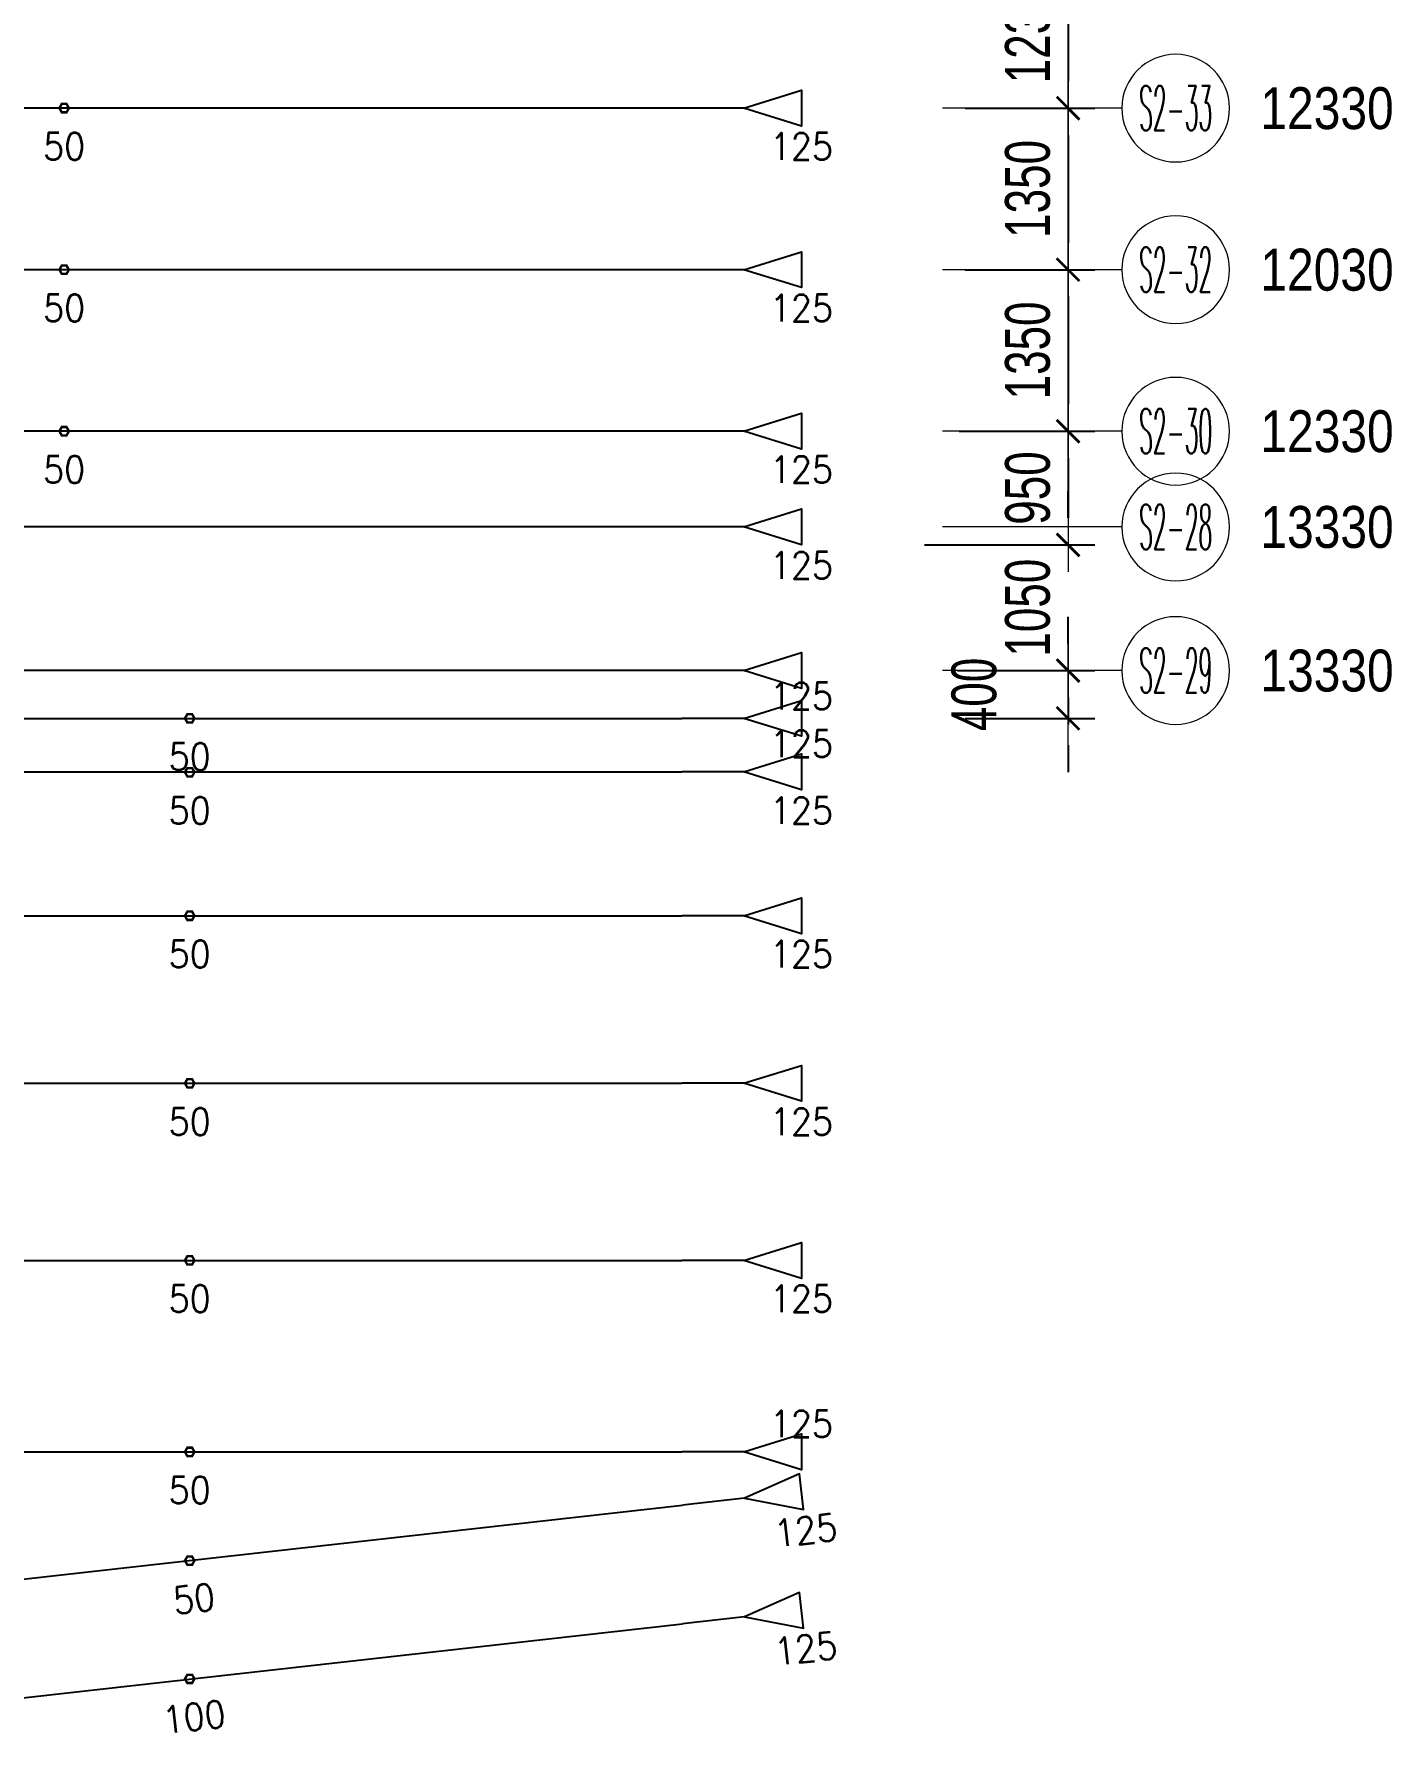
# Model space of a CAD drawing. Header units: millimetres. Extents: x 139404 to 589785, y -24714 to 48110.
# Drawn here: x 438065 to 449417, y 9147 to 23467 of the extents above; entities that cross this region are included whole.
import ezdxf
from ezdxf.enums import TextEntityAlignment as Align

# ---------------------------------------------------------------- set-up
doc = ezdxf.new("R2010")
doc.units = ezdxf.units.MM
doc.layers.get('0').update_dxf_attribs({"lineweight": 20})
doc.layers.get('Defpoints').update_dxf_attribs({"color": 151, "lineweight": 9})
doc.layers.add('ARES_TAG', color=3, linetype='Continuous')
doc.layers.add('NDC_S_TENDON', color=10, linetype='Continuous')
doc.layers.add('Current_plane_Column', color=7, linetype='Continuous', true_color=0x4b00ff)
doc.layers.add('NDC_LCAP', color=87, linetype='Continuous', plot=False)
for name, color, linetype, lineweight in [('NDC_S-TENDON', 6, 'Continuous', 35), ('NDC_S_ANNO', 7, 'Continuous', 20), ('NDC_S_DIM', 1, 'Continuous', 15), ('NDC_S_SYMBOL', 1, 'Continuous', 15)]:
    doc.layers.add(name, color=color, linetype=linetype, lineweight=lineweight)
doc.styles.add('ARES_BIGTEXT', font='VHARIALN.TTF')
doc.styles.add('ARES_ROMANS_0.36', font='romans.shx', dxfattribs={"width": 0.36, "bigfont": 'vns.shx'})
doc.styles.add('NDC_DIM', font='', dxfattribs={"width": 0.75})
doc.styles.get("Standard").update_dxf_attribs({"font": 'arial.ttf'})
doc.styles.get('NDC_DIM').set_extended_font_data('Dotum')
doc.dimstyles.new('NDC_dim_150', dxfattribs={"dimscale": 150, "dimtxt": 2.5, "dimasz": 1.5, "dimexe": 1.5, "dimexo": 2.5, "dimgap": 1, "dimtad": 1, "dimdec": 0, "dimzin": 0, "dimdsep": 46, "dimtxsty": 'NDC_DIM', "dimblk": 'DIMMARK', "dimcen": 0.09, "dimdle": 1.2, "dimclrd": 1, "dimclre": 1, "dimclrt": 3, "dimadec": 0, "dimazin": 0, "dimtfac": 1, "dimtdec": 0, "dimtix": 1, "dimtofl": 0, "dimtmove": 0, "dimatfit": 3, "dimfxl": 8, "dimfxlon": 1, "dimtolj": 1, "dimtzin": 0, "dimarcsym": 0})

# ---------------------------------------------------------------- blocks, each defined once
blk = doc.blocks.new('*U189')
at = {"layer": 'NDC_S_TENDON'}
blk.add_line((5123, 0), (46414, 0), dxfattribs=at)
blk.add_lwpolyline([(46934, 0), (47414, 150), (47414, -150), (46934, 0), (46414, 0)], dxfattribs=at)
at = {"layer": 'ARES_TAG', "style": 'ARES_ROMANS_0.36', "width": 0.36}
blk.add_attdef('S3', text='', height=375, dxfattribs=at).set_placement((-8132, 0), align=Align.MIDDLE_CENTER)
at = {"layer": 'NDC_LCAP', "style": 'ARES_BIGTEXT'}
blk.add_attdef('L', text='', height=350, dxfattribs=at).set_placement((-8863, 0), align=Align.MIDDLE_RIGHT)
blk = doc.blocks.new('*U171')
at = {"layer": 'NDC_S_TENDON'}
blk.add_line((5123, 0), (45824, 0), dxfattribs=at)
blk.add_lwpolyline([(46344, 0), (46824, 150), (46824, -150), (46344, 0), (45824, 0)], dxfattribs=at)
at = {"layer": 'ARES_TAG', "style": 'ARES_ROMANS_0.36', "width": 0.36}
blk.add_attdef('S3', text='', height=375, dxfattribs=at).set_placement((-9635, 0), align=Align.MIDDLE_CENTER)
at = {"layer": 'NDC_LCAP', "style": 'ARES_BIGTEXT'}
blk.add_attdef('L', text='', height=350, dxfattribs=at).set_placement((-10366, 0), align=Align.MIDDLE_RIGHT)
blk = doc.blocks.new('*U182')
at = {"layer": 'NDC_S_TENDON'}
blk.add_line((5123, 0), (45799, 0), dxfattribs=at)
blk.add_lwpolyline([(46319, 0), (46799, 150), (46799, -150), (46319, 0), (45799, 0)], dxfattribs=at)
at = {"layer": 'ARES_TAG', "style": 'ARES_ROMANS_0.36', "width": 0.36}
blk.add_attdef('S3', text='', height=375, dxfattribs=at).set_placement((-8761, 0), align=Align.MIDDLE_CENTER)
at = {"layer": 'NDC_LCAP', "style": 'ARES_BIGTEXT'}
blk.add_attdef('L', text='', height=350, dxfattribs=at).set_placement((-9492, 0), align=Align.MIDDLE_RIGHT)
blk = doc.blocks.new('*U183')
at = {"layer": 'NDC_S_TENDON'}
blk.add_line((5123, 0), (46209, 0), dxfattribs=at)
blk.add_lwpolyline([(46729, 0), (47209, 150), (47209, -150), (46729, 0), (46209, 0)], dxfattribs=at)
at = {"layer": 'ARES_TAG', "style": 'ARES_ROMANS_0.36', "width": 0.36}
blk.add_attdef('S3', text='', height=375, dxfattribs=at).set_placement((-8351, 0), align=Align.MIDDLE_CENTER)
at = {"layer": 'NDC_LCAP', "style": 'ARES_BIGTEXT'}
blk.add_attdef('L', text='', height=350, dxfattribs=at).set_placement((-9082, 0), align=Align.MIDDLE_RIGHT)
blk = doc.blocks.new('*U187')
at = {"layer": 'NDC_S_TENDON'}
blk.add_line((5123, 0), (46286, 0), dxfattribs=at)
blk.add_lwpolyline([(46806, 0), (47286, 150), (47286, -150), (46806, 0), (46286, 0)], dxfattribs=at)
at = {"layer": 'ARES_TAG', "style": 'ARES_ROMANS_0.36', "width": 0.36}
blk.add_attdef('S3', text='', height=375, dxfattribs=at).set_placement((-8269, 0), align=Align.MIDDLE_CENTER)
at = {"layer": 'NDC_LCAP', "style": 'ARES_BIGTEXT'}
blk.add_attdef('L', text='', height=350, dxfattribs=at).set_placement((-9000, 0), align=Align.MIDDLE_RIGHT)
blk = doc.blocks.new('*U188')
at = {"layer": 'NDC_S_TENDON'}
blk.add_line((5123, 0), (46440, 0), dxfattribs=at)
blk.add_lwpolyline([(46960, 0), (47440, 150), (47440, -150), (46960, 0), (46440, 0)], dxfattribs=at)
at = {"layer": 'ARES_TAG', "style": 'ARES_ROMANS_0.36', "width": 0.36}
blk.add_attdef('S3', text='', height=375, dxfattribs=at).set_placement((-8115, 0), align=Align.MIDDLE_CENTER)
at = {"layer": 'NDC_LCAP', "style": 'ARES_BIGTEXT'}
blk.add_attdef('L', text='', height=350, dxfattribs=at).set_placement((-8846, 0), align=Align.MIDDLE_RIGHT)
blk = doc.blocks.new('*U163')
at = {"layer": 'NDC_S_SYMBOL', "color": 3}
blk.add_line((-7068, 0), (-5568, 0), dxfattribs=at)
blk.add_circle((-7518, 0), 450, dxfattribs=at)
at = {"layer": 'NDC_S_TENDON'}
for p, q in [((8792, -150), (8792, 150)), ((-3388, 0), (-500, 0)), ((-500, 0), (5123, 0)), ((5123, 0), (7942, 0)), ((7942, 0), (8942, 0))]:
    blk.add_line(p, q, dxfattribs=at)
blk.add_lwpolyline([(-3908, 0), (-4388, 150), (-4388, -150), (-3908, 0), (-3388, 0)], dxfattribs=at)
at = {"layer": 'ARES_TAG', "style": 'ARES_ROMANS_0.36', "width": 0.36}
blk.add_attdef('S3', text='', height=375, dxfattribs=at).set_placement((-7518, 0), align=Align.MIDDLE_CENTER)
at = {"layer": 'NDC_LCAP', "style": 'ARES_BIGTEXT'}
blk.add_attdef('L', text='', height=350, dxfattribs=at).set_placement((-8249, 0), align=Align.MIDDLE_RIGHT)
blk = doc.blocks.new('*U167')
at = {"layer": 'NDC_S_SYMBOL', "color": 3}
blk.add_line((-7068, 0), (-5568, 0), dxfattribs=at)
blk.add_circle((-7518, 0), 450, dxfattribs=at)
at = {"layer": 'NDC_S_TENDON'}
for p, q in [((7792, -150), (7792, 150)), ((-3388, 0), (-500, 0)), ((-500, 0), (5123, 0)), ((5123, 0), (6942, 0)), ((6942, 0), (7942, 0))]:
    blk.add_line(p, q, dxfattribs=at)
blk.add_lwpolyline([(-3908, 0), (-4388, 150), (-4388, -150), (-3908, 0), (-3388, 0)], dxfattribs=at)
at = {"layer": 'ARES_TAG', "style": 'ARES_ROMANS_0.36', "width": 0.36}
blk.add_attdef('S3', text='', height=375, dxfattribs=at).set_placement((-7518, 0), align=Align.MIDDLE_CENTER)
at = {"layer": 'NDC_LCAP', "style": 'ARES_BIGTEXT'}
blk.add_attdef('L', text='', height=350, dxfattribs=at).set_placement((-8249, 0), align=Align.MIDDLE_RIGHT)
blk = doc.blocks.new('*U174')
at = {"layer": 'NDC_S_TENDON'}
blk.add_line((25150, 0), (34386, -1037), dxfattribs=at)
blk.add_lwpolyline([(34903, -1095), (35397, -999), (35363, -1297), (34903, -1095), (34386, -1037)], dxfattribs=at)
at = {"layer": 'ARES_TAG', "style": 'ARES_ROMANS_0.36', "width": 0.36}
blk.add_attdef('S3', text='', height=375, dxfattribs=at).set_placement((-20180, 0), align=Align.MIDDLE_CENTER)
at = {"layer": 'NDC_LCAP', "style": 'ARES_BIGTEXT'}
blk.add_attdef('L', text='', height=350, dxfattribs=at).set_placement((-20911, 0), align=Align.MIDDLE_RIGHT)
blk = doc.blocks.new('*U173')
at = {"layer": 'NDC_S_TENDON'}
blk.add_line((25150, 0), (34386, -1037), dxfattribs=at)
blk.add_lwpolyline([(34903, -1095), (35397, -999), (35363, -1297), (34903, -1095), (34386, -1037)], dxfattribs=at)
at = {"layer": 'ARES_TAG', "style": 'ARES_ROMANS_0.36', "width": 0.36}
blk.add_attdef('S3', text='', height=375, rotation=0.2908, dxfattribs=at).set_placement((-20180, -19), align=Align.MIDDLE_CENTER)
at = {"layer": 'NDC_LCAP', "style": 'ARES_BIGTEXT'}
blk.add_attdef('L', text='', height=350, rotation=0.2908, dxfattribs=at).set_placement((-20911, -23), align=Align.MIDDLE_RIGHT)
blk = doc.blocks.new('*U165')
at = {"layer": 'NDC_S_SYMBOL', "color": 3}
blk.add_line((-7068, 0), (-5568, 0), dxfattribs=at)
blk.add_circle((-7518, 0), 450, dxfattribs=at)
at = {"layer": 'NDC_S_TENDON'}
for p, q in [((7792, -150), (7792, 150)), ((-3388, 0), (-500, 0)), ((-500, 0), (5123, 0)), ((5123, 0), (6942, 0)), ((6942, 0), (7942, 0))]:
    blk.add_line(p, q, dxfattribs=at)
blk.add_lwpolyline([(-3908, 0), (-4388, 150), (-4388, -150), (-3908, 0), (-3388, 0)], dxfattribs=at)
at = {"layer": 'ARES_TAG', "style": 'ARES_ROMANS_0.36', "width": 0.36}
blk.add_attdef('S3', text='', height=375, dxfattribs=at).set_placement((-7518, 0), align=Align.MIDDLE_CENTER)
at = {"layer": 'NDC_LCAP', "style": 'ARES_BIGTEXT'}
blk.add_attdef('L', text='', height=350, dxfattribs=at).set_placement((-8249, 0), align=Align.MIDDLE_RIGHT)
blk = doc.blocks.new('*U159')
at = {"layer": 'NDC_S_SYMBOL', "color": 3}
blk.add_line((-7068, 0), (-5568, 0), dxfattribs=at)
blk.add_circle((-7518, 0), 450, dxfattribs=at)
at = {"layer": 'NDC_S_TENDON'}
for p, q in [((7492, -150), (7492, 150)), ((-3388, 0), (-500, 0)), ((-500, 0), (5123, 0)), ((5123, 0), (6642, 0)), ((6642, 0), (7642, 0))]:
    blk.add_line(p, q, dxfattribs=at)
blk.add_lwpolyline([(-3908, 0), (-4388, 150), (-4388, -150), (-3908, 0), (-3388, 0)], dxfattribs=at)
at = {"layer": 'ARES_TAG', "style": 'ARES_ROMANS_0.36', "width": 0.36}
blk.add_attdef('S3', text='', height=375, dxfattribs=at).set_placement((-7518, 0), align=Align.MIDDLE_CENTER)
at = {"layer": 'NDC_LCAP', "style": 'ARES_BIGTEXT'}
blk.add_attdef('L', text='', height=350, dxfattribs=at).set_placement((-8249, 0), align=Align.MIDDLE_RIGHT)
blk = doc.blocks.new('TDX')
at = {"layer": 'NDC_S-TENDON', "linetype": 'Continuous'}
for points, elevation in [([(55755, 13350, 20, 20, 0), (55735, 13385, 20, 20, 0), (55695, 13385, 20, 20, 0), (55675, 13350, 20, 20, 0), (55695, 13315, 20, 20, 0), (55735, 13315, 20, 20, 0)], 2800), ([(55755, 13350, 20, 20, 0), (55735, 13385, 20, 20, 0), (55695, 13385, 20, 20, 0), (55675, 13350, 20, 20, 0), (55695, 13315, 20, 20, 0), (55735, 13315, 20, 20, 0)], 2800), ([(55755, 13350, 20, 20, 0), (55735, 13385, 20, 20, 0), (55695, 13385, 20, 20, 0), (55675, 13350, 20, 20, 0), (55695, 13315, 20, 20, 0), (55735, 13315, 20, 20, 0)], 2872), ([(55755, 13350, 20, 20, 0), (55735, 13385, 20, 20, 0), (55695, 13385, 20, 20, 0), (55675, 13350, 20, 20, 0), (55695, 13315, 20, 20, 0), (55735, 13315, 20, 20, 0)], 2872), ([(55755, 12000, 20, 20, 0), (55735, 12035, 20, 20, 0), (55695, 12035, 20, 20, 0), (55675, 12000, 20, 20, 0), (55695, 11965, 20, 20, 0), (55735, 11965, 20, 20, 0)], 2800), ([(55755, 12000, 20, 20, 0), (55735, 12035, 20, 20, 0), (55695, 12035, 20, 20, 0), (55675, 12000, 20, 20, 0), (55695, 11965, 20, 20, 0), (55735, 11965, 20, 20, 0)], 2800), ([(55755, 12000, 20, 20, 0), (55735, 12035, 20, 20, 0), (55695, 12035, 20, 20, 0), (55675, 12000, 20, 20, 0), (55695, 11965, 20, 20, 0), (55735, 11965, 20, 20, 0)], 2872), ([(55755, 12000, 20, 20, 0), (55735, 12035, 20, 20, 0), (55695, 12035, 20, 20, 0), (55675, 12000, 20, 20, 0), (55695, 11965, 20, 20, 0), (55735, 11965, 20, 20, 0)], 2872), ([(55755, 10650, 20, 20, 0), (55735, 10685, 20, 20, 0), (55695, 10685, 20, 20, 0), (55675, 10650, 20, 20, 0), (55695, 10615, 20, 20, 0), (55735, 10615, 20, 20, 0)], 2550), ([(55755, 10650, 20, 20, 0), (55735, 10685, 20, 20, 0), (55695, 10685, 20, 20, 0), (55675, 10650, 20, 20, 0), (55695, 10615, 20, 20, 0), (55735, 10615, 20, 20, 0)], 2550), ([(55755, 10650, 20, 20, 0), (55735, 10685, 20, 20, 0), (55695, 10685, 20, 20, 0), (55675, 10650, 20, 20, 0), (55695, 10615, 20, 20, 0), (55735, 10615, 20, 20, 0)], 2622), ([(55755, 10650, 20, 20, 0), (55735, 10685, 20, 20, 0), (55695, 10685, 20, 20, 0), (55675, 10650, 20, 20, 0), (55695, 10615, 20, 20, 0), (55735, 10615, 20, 20, 0)], 2622), ([(56805, 8250, 20, 20, 0), (56785, 8285, 20, 20, 0), (56745, 8285, 20, 20, 0), (56725, 8250, 20, 20, 0), (56745, 8215, 20, 20, 0), (56785, 8215, 20, 20, 0)], 2550), ([(56805, 8250, 20, 20, 0), (56785, 8285, 20, 20, 0), (56745, 8285, 20, 20, 0), (56725, 8250, 20, 20, 0), (56745, 8215, 20, 20, 0), (56785, 8215, 20, 20, 0)], 2550), ([(56805, 8250, 20, 20, 0), (56785, 8285, 20, 20, 0), (56745, 8285, 20, 20, 0), (56725, 8250, 20, 20, 0), (56745, 8215, 20, 20, 0), (56785, 8215, 20, 20, 0)], 2622), ([(56805, 8250, 20, 20, 0), (56785, 8285, 20, 20, 0), (56745, 8285, 20, 20, 0), (56725, 8250, 20, 20, 0), (56745, 8215, 20, 20, 0), (56785, 8215, 20, 20, 0)], 2622), ([(56805, 7800, 20, 20, 0), (56785, 7834, 20, 20, 0), (56745, 7834, 20, 20, 0), (56725, 7800, 20, 20, 0), (56745, 7765, 20, 20, 0), (56785, 7765, 20, 20, 0)], 2800), ([(56805, 7800, 20, 20, 0), (56785, 7834, 20, 20, 0), (56745, 7834, 20, 20, 0), (56725, 7800, 20, 20, 0), (56745, 7765, 20, 20, 0), (56785, 7765, 20, 20, 0)], 2800), ([(56805, 7800, 20, 20, 0), (56785, 7834, 20, 20, 0), (56745, 7834, 20, 20, 0), (56725, 7800, 20, 20, 0), (56745, 7765, 20, 20, 0), (56785, 7765, 20, 20, 0)], 2872), ([(56805, 7800, 20, 20, 0), (56785, 7834, 20, 20, 0), (56745, 7834, 20, 20, 0), (56725, 7800, 20, 20, 0), (56745, 7765, 20, 20, 0), (56785, 7765, 20, 20, 0)], 2872), ([(56805, 6600, 20, 20, 0), (56785, 6635, 20, 20, 0), (56745, 6635, 20, 20, 0), (56725, 6600, 20, 20, 0), (56745, 6565, 20, 20, 0), (56785, 6565, 20, 20, 0)], 2800), ([(56805, 6600, 20, 20, 0), (56785, 6635, 20, 20, 0), (56745, 6635, 20, 20, 0), (56725, 6600, 20, 20, 0), (56745, 6565, 20, 20, 0), (56785, 6565, 20, 20, 0)], 2800), ([(56805, 6600, 20, 20, 0), (56785, 6635, 20, 20, 0), (56745, 6635, 20, 20, 0), (56725, 6600, 20, 20, 0), (56745, 6565, 20, 20, 0), (56785, 6565, 20, 20, 0)], 2872), ([(56805, 6600, 20, 20, 0), (56785, 6635, 20, 20, 0), (56745, 6635, 20, 20, 0), (56725, 6600, 20, 20, 0), (56745, 6565, 20, 20, 0), (56785, 6565, 20, 20, 0)], 2872), ([(56805, 5200, 20, 20, 0), (56785, 5235, 20, 20, 0), (56745, 5235, 20, 20, 0), (56725, 5200, 20, 20, 0), (56745, 5165, 20, 20, 0), (56785, 5165, 20, 20, 0)], 2800), ([(56805, 5200, 20, 20, 0), (56785, 5235, 20, 20, 0), (56745, 5235, 20, 20, 0), (56725, 5200, 20, 20, 0), (56745, 5165, 20, 20, 0), (56785, 5165, 20, 20, 0)], 2800), ([(56805, 5200, 20, 20, 0), (56785, 5235, 20, 20, 0), (56745, 5235, 20, 20, 0), (56725, 5200, 20, 20, 0), (56745, 5165, 20, 20, 0), (56785, 5165, 20, 20, 0)], 2872), ([(56805, 5200, 20, 20, 0), (56785, 5235, 20, 20, 0), (56745, 5235, 20, 20, 0), (56725, 5200, 20, 20, 0), (56745, 5165, 20, 20, 0), (56785, 5165, 20, 20, 0)], 2872), ([(56805, 3720, 20, 20, 0), (56785, 3755, 20, 20, 0), (56745, 3755, 20, 20, 0), (56725, 3720, 20, 20, 0), (56745, 3685, 20, 20, 0), (56785, 3685, 20, 20, 0)], 2800), ([(56805, 3720, 20, 20, 0), (56785, 3755, 20, 20, 0), (56745, 3755, 20, 20, 0), (56725, 3720, 20, 20, 0), (56745, 3685, 20, 20, 0), (56785, 3685, 20, 20, 0)], 2800), ([(56805, 3720, 20, 20, 0), (56785, 3755, 20, 20, 0), (56745, 3755, 20, 20, 0), (56725, 3720, 20, 20, 0), (56745, 3685, 20, 20, 0), (56785, 3685, 20, 20, 0)], 2872), ([(56805, 3720, 20, 20, 0), (56785, 3755, 20, 20, 0), (56745, 3755, 20, 20, 0), (56725, 3720, 20, 20, 0), (56745, 3685, 20, 20, 0), (56785, 3685, 20, 20, 0)], 2872), ([(56805, 2120, 20, 20, 0), (56785, 2155, 20, 20, 0), (56745, 2155, 20, 20, 0), (56725, 2120, 20, 20, 0), (56745, 2085, 20, 20, 0), (56785, 2085, 20, 20, 0)], 2800), ([(56805, 2120, 20, 20, 0), (56785, 2155, 20, 20, 0), (56745, 2155, 20, 20, 0), (56725, 2120, 20, 20, 0), (56745, 2085, 20, 20, 0), (56785, 2085, 20, 20, 0)], 2800), ([(56805, 2120, 20, 20, 0), (56785, 2155, 20, 20, 0), (56745, 2155, 20, 20, 0), (56725, 2120, 20, 20, 0), (56745, 2085, 20, 20, 0), (56785, 2085, 20, 20, 0)], 2872), ([(56805, 2120, 20, 20, 0), (56785, 2155, 20, 20, 0), (56745, 2155, 20, 20, 0), (56725, 2120, 20, 20, 0), (56745, 2085, 20, 20, 0), (56785, 2085, 20, 20, 0)], 2872), ([(56805, 1211, 20, 20, 0), (56785, 1245, 20, 20, 0), (56745, 1245, 20, 20, 0), (56725, 1211, 20, 20, 0), (56745, 1176, 20, 20, 0), (56785, 1176, 20, 20, 0)], 2800), ([(56805, 1211, 20, 20, 0), (56785, 1245, 20, 20, 0), (56745, 1245, 20, 20, 0), (56725, 1211, 20, 20, 0), (56745, 1176, 20, 20, 0), (56785, 1176, 20, 20, 0)], 2800), ([(56805, 1211, 20, 20, 0), (56785, 1245, 20, 20, 0), (56745, 1245, 20, 20, 0), (56725, 1211, 20, 20, 0), (56745, 1176, 20, 20, 0), (56785, 1176, 20, 20, 0)], 2872), ([(56805, 1211, 20, 20, 0), (56785, 1245, 20, 20, 0), (56745, 1245, 20, 20, 0), (56725, 1211, 20, 20, 0), (56745, 1176, 20, 20, 0), (56785, 1176, 20, 20, 0)], 2872), ([(56805, 223, 20, 20, 0), (56785, 257, 20, 20, 0), (56745, 257, 20, 20, 0), (56725, 223, 20, 20, 0), (56745, 188, 20, 20, 0), (56785, 188, 20, 20, 0)], 2500), ([(56805, 223, 20, 20, 0), (56785, 257, 20, 20, 0), (56745, 257, 20, 20, 0), (56725, 223, 20, 20, 0), (56745, 188, 20, 20, 0), (56785, 188, 20, 20, 0)], 2500), ([(56805, 223, 20, 20, 0), (56785, 257, 20, 20, 0), (56745, 257, 20, 20, 0), (56725, 223, 20, 20, 0), (56745, 188, 20, 20, 0), (56785, 188, 20, 20, 0)], 2572), ([(56805, 223, 20, 20, 0), (56785, 257, 20, 20, 0), (56745, 257, 20, 20, 0), (56725, 223, 20, 20, 0), (56745, 188, 20, 20, 0), (56785, 188, 20, 20, 0)], 2572)]:
    blk.add_lwpolyline(points, format="xyseb", close=True, dxfattribs=dict(at, elevation=elevation))
ref = blk.add_blockref('*U165', (57492, 13350, 2947), dxfattribs=dict(xscale=-1))
ref.add_attrib('L', '12330', dxfattribs={"layer": 'NDC_LCAP', "height": 350, "style": 'ARES_BIGTEXT'}).set_placement((66833, 13350, 2947), align=Align.MIDDLE_RIGHT)
ref.add_attrib('S3', 'S2-33', dxfattribs={"layer": 'ARES_TAG', "height": 375, "style": 'ARES_ROMANS_0.36', "width": 0.36}).set_placement((65010, 13350, 2947), align=Align.MIDDLE_CENTER)
ref = blk.add_blockref('*U159', (57492, 12000, 2947), dxfattribs=dict(xscale=-1))
ref.add_attrib('L', '12030', dxfattribs={"layer": 'NDC_LCAP', "height": 350, "style": 'ARES_BIGTEXT'}).set_placement((66833, 12000, 2947), align=Align.MIDDLE_RIGHT)
ref.add_attrib('S3', 'S2-32', dxfattribs={"layer": 'ARES_TAG', "height": 375, "style": 'ARES_ROMANS_0.36', "width": 0.36}).set_placement((65010, 12000, 2947), align=Align.MIDDLE_CENTER)
ref = blk.add_blockref('*U167', (57492, 10650, 2947), dxfattribs=dict(xscale=-1))
ref.add_attrib('L', '12330', dxfattribs={"layer": 'NDC_LCAP', "height": 350, "style": 'ARES_BIGTEXT'}).set_placement((66833, 10650, 2947), align=Align.MIDDLE_RIGHT)
ref.add_attrib('S3', 'S2-30', dxfattribs={"layer": 'ARES_TAG', "height": 375, "style": 'ARES_ROMANS_0.36', "width": 0.36}).set_placement((65010, 10650, 2947), align=Align.MIDDLE_CENTER)
ref = blk.add_blockref('*U163', (57492, 9850, 72), dxfattribs=dict(xscale=-1))
ref.add_attrib('L', '13330', dxfattribs={"layer": 'NDC_LCAP', "height": 350, "style": 'ARES_BIGTEXT'}).set_placement((66833, 9850, 72), align=Align.MIDDLE_RIGHT)
ref.add_attrib('S3', 'S2-28', dxfattribs={"layer": 'ARES_TAG', "height": 375, "style": 'ARES_ROMANS_0.36', "width": 0.36}).set_placement((65010, 9850, 72), align=Align.MIDDLE_CENTER)
ref = blk.add_blockref('*U163', (57492, 8650, 72), dxfattribs=dict(xscale=-1))
ref.add_attrib('L', '13330', dxfattribs={"layer": 'NDC_LCAP', "height": 350, "style": 'ARES_BIGTEXT'}).set_placement((66833, 8650, 72), align=Align.MIDDLE_RIGHT)
ref.add_attrib('S3', 'S2-29', dxfattribs={"layer": 'ARES_TAG', "height": 375, "style": 'ARES_ROMANS_0.36', "width": 0.36}).set_placement((65010, 8650, 72), align=Align.MIDDLE_CENTER)
for name, p in [('*U171', (15056, 8250, 2745)), ('*U182', (15081, 7804, 2875)), ('*U183', (14671, 6600, 2875)), ('*U187', (14594, 5200, 2875)), ('*U188', (14440, 3720, 2875)), ('*U189', (14466, 2120, 2875))]:
    blk.add_blockref(name, p)
at = {"xscale": -1, "rotation": 180}
for name, p in [('*U173', (26500, 638, 2772)), ('*U174', (26500, -353, 2580))]:
    blk.add_blockref(name, p, dxfattribs=at)
at = {"layer": 'NDC_S_ANNO', "linetype": 'Continuous', "char_height": 225, "attachment_point": 5, "line_spacing_factor": 0.75}
for s, insert in [('\\FSTANDARD.shx;50', (55715, 13030, 2800)), ('\\FSTANDARD.shx;50', (55715, 13030, 2872)), ('\\FSTANDARD.shx;125', (61880, 13030, 2875)), ('\\FSTANDARD.shx;125', (61880, 13030, 2947)), ('\\FSTANDARD.shx;50', (55715, 11680, 2800)), ('\\FSTANDARD.shx;50', (55715, 11680, 2872)), ('\\FSTANDARD.shx;125', (61880, 11680, 2875)), ('\\FSTANDARD.shx;125', (61880, 11680, 2947)), ('\\FSTANDARD.shx;50', (55715, 10330, 2550)), ('\\FSTANDARD.shx;50', (55715, 10330, 2622)), ('\\FSTANDARD.shx;125', (61880, 10330, 2875)), ('\\FSTANDARD.shx;125', (61880, 10330, 2947)), ('\\FSTANDARD.shx;125', (61880, 9530, 2875)), ('\\FSTANDARD.shx;125', (61880, 9530, 2947)), ('\\FSTANDARD.shx;125', (61880, 8438, 2875)), ('\\FSTANDARD.shx;125', (61880, 8438, 2947)), ('\\FSTANDARD.shx;50', (56765, 7930, 2550)), ('\\FSTANDARD.shx;50', (56765, 7930, 2622)), ('\\FSTANDARD.shx;125', (61880, 8038, 2875)), ('\\FSTANDARD.shx;125', (61880, 8038, 2947)), ('\\FSTANDARD.shx;50', (56765, 7480, 2800)), ('\\FSTANDARD.shx;50', (56765, 7480, 2872)), ('\\FSTANDARD.shx;125', (61880, 7480, 2875)), ('\\FSTANDARD.shx;125', (61880, 7480, 2947)), ('\\FSTANDARD.shx;50', (56765, 6280, 2800)), ('\\FSTANDARD.shx;50', (56765, 6280, 2872)), ('\\FSTANDARD.shx;125', (61880, 6280, 2875)), ('\\FSTANDARD.shx;125', (61880, 6280, 2947)), ('\\FSTANDARD.shx;50', (56765, 4880, 2800)), ('\\FSTANDARD.shx;50', (56765, 4880, 2872)), ('\\FSTANDARD.shx;125', (61880, 4880, 2875)), ('\\FSTANDARD.shx;125', (61880, 4880, 2947)), ('\\FSTANDARD.shx;50', (56765, 3400, 2800)), ('\\FSTANDARD.shx;50', (56765, 3400, 2872)), ('\\FSTANDARD.shx;125', (61880, 3400, 2875)), ('\\FSTANDARD.shx;125', (61880, 3400, 2947)), ('\\FSTANDARD.shx;125', (61880, 2354, 2875)), ('\\FSTANDARD.shx;125', (61880, 2354, 2947)), ('\\FSTANDARD.shx;50', (56765, 1800, 2800)), ('\\FSTANDARD.shx;50', (56765, 1800, 2872))]:
    blk.add_mtext(s, dxfattribs=dict(at, insert=insert))
at = {"layer": 'NDC_S_ANNO', "linetype": 'Continuous', "char_height": 225, "attachment_point": 5, "rotation": 6.3865, "line_spacing_factor": 0.75}
for s, insert in [('\\FSTANDARD.shx;125', (61916, 1465, 2875)), ('\\FSTANDARD.shx;125', (61916, 1465, 2947)), ('\\FSTANDARD.shx;50', (56801, 892, 2800)), ('\\FSTANDARD.shx;50', (56801, 892, 2872)), ('\\FSTANDARD.shx;125', (61916, 477, 2875)), ('\\FSTANDARD.shx;125', (61916, 477, 2947)), ('\\FSTANDARD.shx;100', (56801, -95, 2500)), ('\\FSTANDARD.shx;100', (56801, -95, 2572))]:
    blk.add_mtext(s, dxfattribs=dict(at, insert=insert))
blk = doc.blocks.new('DIMMARK')
at = {"layer": 'NDC_S_DIM', "color": 1}
blk.add_line((-1.5, 0), (1, 0), dxfattribs=at)
at = {"layer": 'NDC_S_DIM', "color": 2, "const_width": 0.1}
blk.add_lwpolyline([(-0.424, -0.424), (0.424, 0.424)], dxfattribs=at)
blk = doc.blocks.new('*D471')
at = {"layer": 'Defpoints', "color": 0, "ltscale": 100, "transparency": 16777216}
for p in [(443546, 24085, 2875), (443546, 22850, 2875), (446710, 22850)]:
    blk.add_point(p, dxfattribs=at)
at = {"layer": 'NDC_S_DIM', "color": 1, "lineweight": -2, "ltscale": 100, "transparency": 16777216}
for p, q in [((445849, 24085), (446935, 24085)), ((446710, 23860), (446710, 23075)), ((445849, 22850), (446935, 22850))]:
    blk.add_line(p, q, dxfattribs=at)
at = {"layer": 'NDC_S_DIM', "color": 1, "lineweight": -2, "ltscale": 100, "transparency": 16777216, "xscale": 225, "yscale": 225, "zscale": 225}
for p, rotation in [((446710, 24085), 90), ((446710, 22850), 270)]:
    blk.add_blockref('DIMMARK', p, dxfattribs=dict(at, rotation=rotation))
at = {"layer": 'NDC_S_DIM', "color": 3, "ltscale": 100, "transparency": 16777216, "insert": (446373, 23467), "char_height": 375, "attachment_point": 5, "rotation": 90, "style": 'NDC_DIM'}
blk.add_mtext('\\A1;1235', dxfattribs=at)
blk = doc.blocks.new('*D472')
at = {"layer": 'Defpoints', "color": 0, "ltscale": 100, "transparency": 16777216}
for p in [(443546, 22850, 2875), (443546, 21500, 2875), (446710, 21500)]:
    blk.add_point(p, dxfattribs=at)
at = {"layer": 'NDC_S_DIM', "color": 1, "lineweight": -2, "ltscale": 100, "transparency": 16777216}
for p, q in [((445849, 22850), (446935, 22850)), ((446710, 22625), (446710, 21725)), ((445849, 21500), (446935, 21500))]:
    blk.add_line(p, q, dxfattribs=at)
at = {"layer": 'NDC_S_DIM', "color": 1, "lineweight": -2, "ltscale": 100, "transparency": 16777216, "xscale": 225, "yscale": 225, "zscale": 225}
for p, rotation in [((446710, 22850), 90), ((446710, 21500), 270)]:
    blk.add_blockref('DIMMARK', p, dxfattribs=dict(at, rotation=rotation))
at = {"layer": 'NDC_S_DIM', "color": 3, "ltscale": 100, "transparency": 16777216, "insert": (446373, 22175), "char_height": 375, "attachment_point": 5, "rotation": 90, "style": 'NDC_DIM'}
blk.add_mtext('\\A1;1350', dxfattribs=at)
blk = doc.blocks.new('*D473')
at = {"layer": 'Defpoints', "color": 0, "ltscale": 100, "transparency": 16777216}
for p in [(443546, 21500, 2875), (443470, 20150, 2625), (446710, 20150)]:
    blk.add_point(p, dxfattribs=at)
at = {"layer": 'NDC_S_DIM', "color": 1, "lineweight": -2, "ltscale": 100, "transparency": 16777216}
for p, q in [((445849, 21500), (446935, 21500)), ((446710, 21275), (446710, 20375)), ((445799, 20150), (446935, 20150))]:
    blk.add_line(p, q, dxfattribs=at)
at = {"layer": 'NDC_S_DIM', "color": 1, "lineweight": -2, "ltscale": 100, "transparency": 16777216, "xscale": 225, "yscale": 225, "zscale": 225}
for p, rotation in [((446710, 21500), 90), ((446710, 20150), 270)]:
    blk.add_blockref('DIMMARK', p, dxfattribs=dict(at, rotation=rotation))
at = {"layer": 'NDC_S_DIM', "color": 3, "ltscale": 100, "transparency": 16777216, "insert": (446373, 20825), "char_height": 375, "attachment_point": 5, "rotation": 90, "style": 'NDC_DIM'}
blk.add_mtext('\\A1;1350', dxfattribs=at)
blk = doc.blocks.new('*D474')
at = {"layer": 'Defpoints', "color": 0, "ltscale": 100, "transparency": 16777216}
for p in [(443470, 20150, 2625), (443470, 19200), (446710, 19200)]:
    blk.add_point(p, dxfattribs=at)
at = {"layer": 'NDC_S_DIM', "color": 1, "lineweight": -2, "ltscale": 100, "transparency": 16777216}
for p, q in [((445799, 20150), (446935, 20150)), ((446710, 19925), (446710, 19425)), ((445510, 19200), (446935, 19200))]:
    blk.add_line(p, q, dxfattribs=at)
at = {"layer": 'NDC_S_DIM', "color": 1, "lineweight": -2, "ltscale": 100, "transparency": 16777216, "xscale": 225, "yscale": 225, "zscale": 225}
for p, rotation in [((446710, 20150), 90), ((446710, 19200), 270)]:
    blk.add_blockref('DIMMARK', p, dxfattribs=dict(at, rotation=rotation))
at = {"layer": 'NDC_S_DIM', "color": 3, "ltscale": 100, "transparency": 16777216, "insert": (446373, 19675), "char_height": 375, "attachment_point": 5, "rotation": 90, "style": 'NDC_DIM'}
blk.add_mtext('\\A1;950', dxfattribs=at)
blk = doc.blocks.new('*D475')
at = {"layer": 'Defpoints', "color": 0, "ltscale": 100, "transparency": 16777216}
for p in [(443543, 19200), (443439, 18150, 2556), (446710, 18150)]:
    blk.add_point(p, dxfattribs=at)
at = {"layer": 'NDC_S_DIM', "color": 1, "lineweight": -2, "ltscale": 100, "transparency": 16777216}
for p, q in [((446710, 19425), (446710, 19650)), ((445510, 19200), (446935, 19200)), ((445785, 18150), (446935, 18150)), ((446710, 17925), (446710, 17700))]:
    blk.add_line(p, q, dxfattribs=at)
at = {"layer": 'NDC_S_DIM', "color": 1, "lineweight": -2, "ltscale": 100, "transparency": 16777216, "xscale": 225, "yscale": 225, "zscale": 225}
for p, rotation in [((446710, 19200), 270), ((446710, 18150), 90)]:
    blk.add_blockref('DIMMARK', p, dxfattribs=dict(at, rotation=rotation))
at = {"layer": 'NDC_S_DIM', "color": 3, "ltscale": 100, "transparency": 16777216, "insert": (446373, 18675), "char_height": 375, "attachment_point": 5, "rotation": 90, "style": 'NDC_DIM'}
blk.add_mtext('\\A1;1050', dxfattribs=at)
blk = doc.blocks.new('*D476')
at = {"layer": 'Defpoints', "color": 0, "ltscale": 100, "transparency": 16777216}
for p in [(443439, 18150, 2556), (443546, 17750, 2875), (446710, 17750)]:
    blk.add_point(p, dxfattribs=at)
at = {"layer": 'NDC_S_DIM', "color": 1, "lineweight": -2, "ltscale": 100, "transparency": 16777216}
for p, q in [((446710, 18375), (446710, 18600)), ((445785, 18150), (446935, 18150)), ((445849, 17750), (446935, 17750)), ((446710, 17525), (446710, 17300))]:
    blk.add_line(p, q, dxfattribs=at)
at = {"layer": 'NDC_S_DIM', "color": 1, "lineweight": -2, "ltscale": 100, "transparency": 16777216, "xscale": 225, "yscale": 225, "zscale": 225}
for p, rotation in [((446710, 18150), 270), ((446710, 17750), 90)]:
    blk.add_blockref('DIMMARK', p, dxfattribs=dict(at, rotation=rotation))
at = {"layer": 'NDC_S_DIM', "color": 3, "ltscale": 100, "transparency": 16777216, "insert": (445925, 17950), "char_height": 375, "attachment_point": 5, "rotation": 90, "style": 'NDC_DIM'}
blk.add_mtext('\\A1;400', dxfattribs=at)

msp = doc.modelspace()

# ---------------------------------------------------------------- block references
at = {"layer": 'Current_plane_Column'}
msp.add_blockref('TDX', (382600, 9500), dxfattribs=at)

# ---------------------------------------------------------------- dimensions: what is measured, and where the dimension line sits
at = {"layer": 'NDC_S_DIM', "ltscale": 100}
for base, p1, p2, picture, middle in [((446710.4, 22850), (443546, 24085, 2875), (443546, 22850, 2875), '*D471', (446372.6, 23467.5)), ((446710.4, 21500), (443546, 22850, 2875), (443546, 21500, 2875), '*D472', (446372.6, 22175)), ((446710.4, 20150), (443546, 21500, 2875), (443469.7, 20150, 2625), '*D473', (446372.6, 20825)), ((446710.4, 19200), (443469.7, 20150, 2625), (443469.7, 19200), '*D474', (446372.6, 19675)), ((446710.4, 18150), (443542.6, 19200), (443438.6, 18150, 2555.8), '*D475', (446372.6, 18675))]:
    dim = msp.add_linear_dim(base=base, p1=p1, p2=p2, angle=90, dimstyle='NDC_dim_150', override={"dimtmove": 1}, dxfattribs=at)
    dim.commit()
    dim.dimension.update_dxf_attribs({"geometry": picture, "text_midpoint": middle})
dim = msp.add_linear_dim(base=(446710.4, 17750), p1=(443438.6, 18150, 2555.8), p2=(443546, 17750, 2875), angle=90, dimstyle='NDC_dim_150', override={"dimtmove": 1}, dxfattribs=at)
dim.commit()
dim.dimension.update_dxf_attribs({"geometry": '*D476', "text_midpoint": (446262.9, 17950), "dimtype": 160})

doc.saveas('drawing.dxf')
